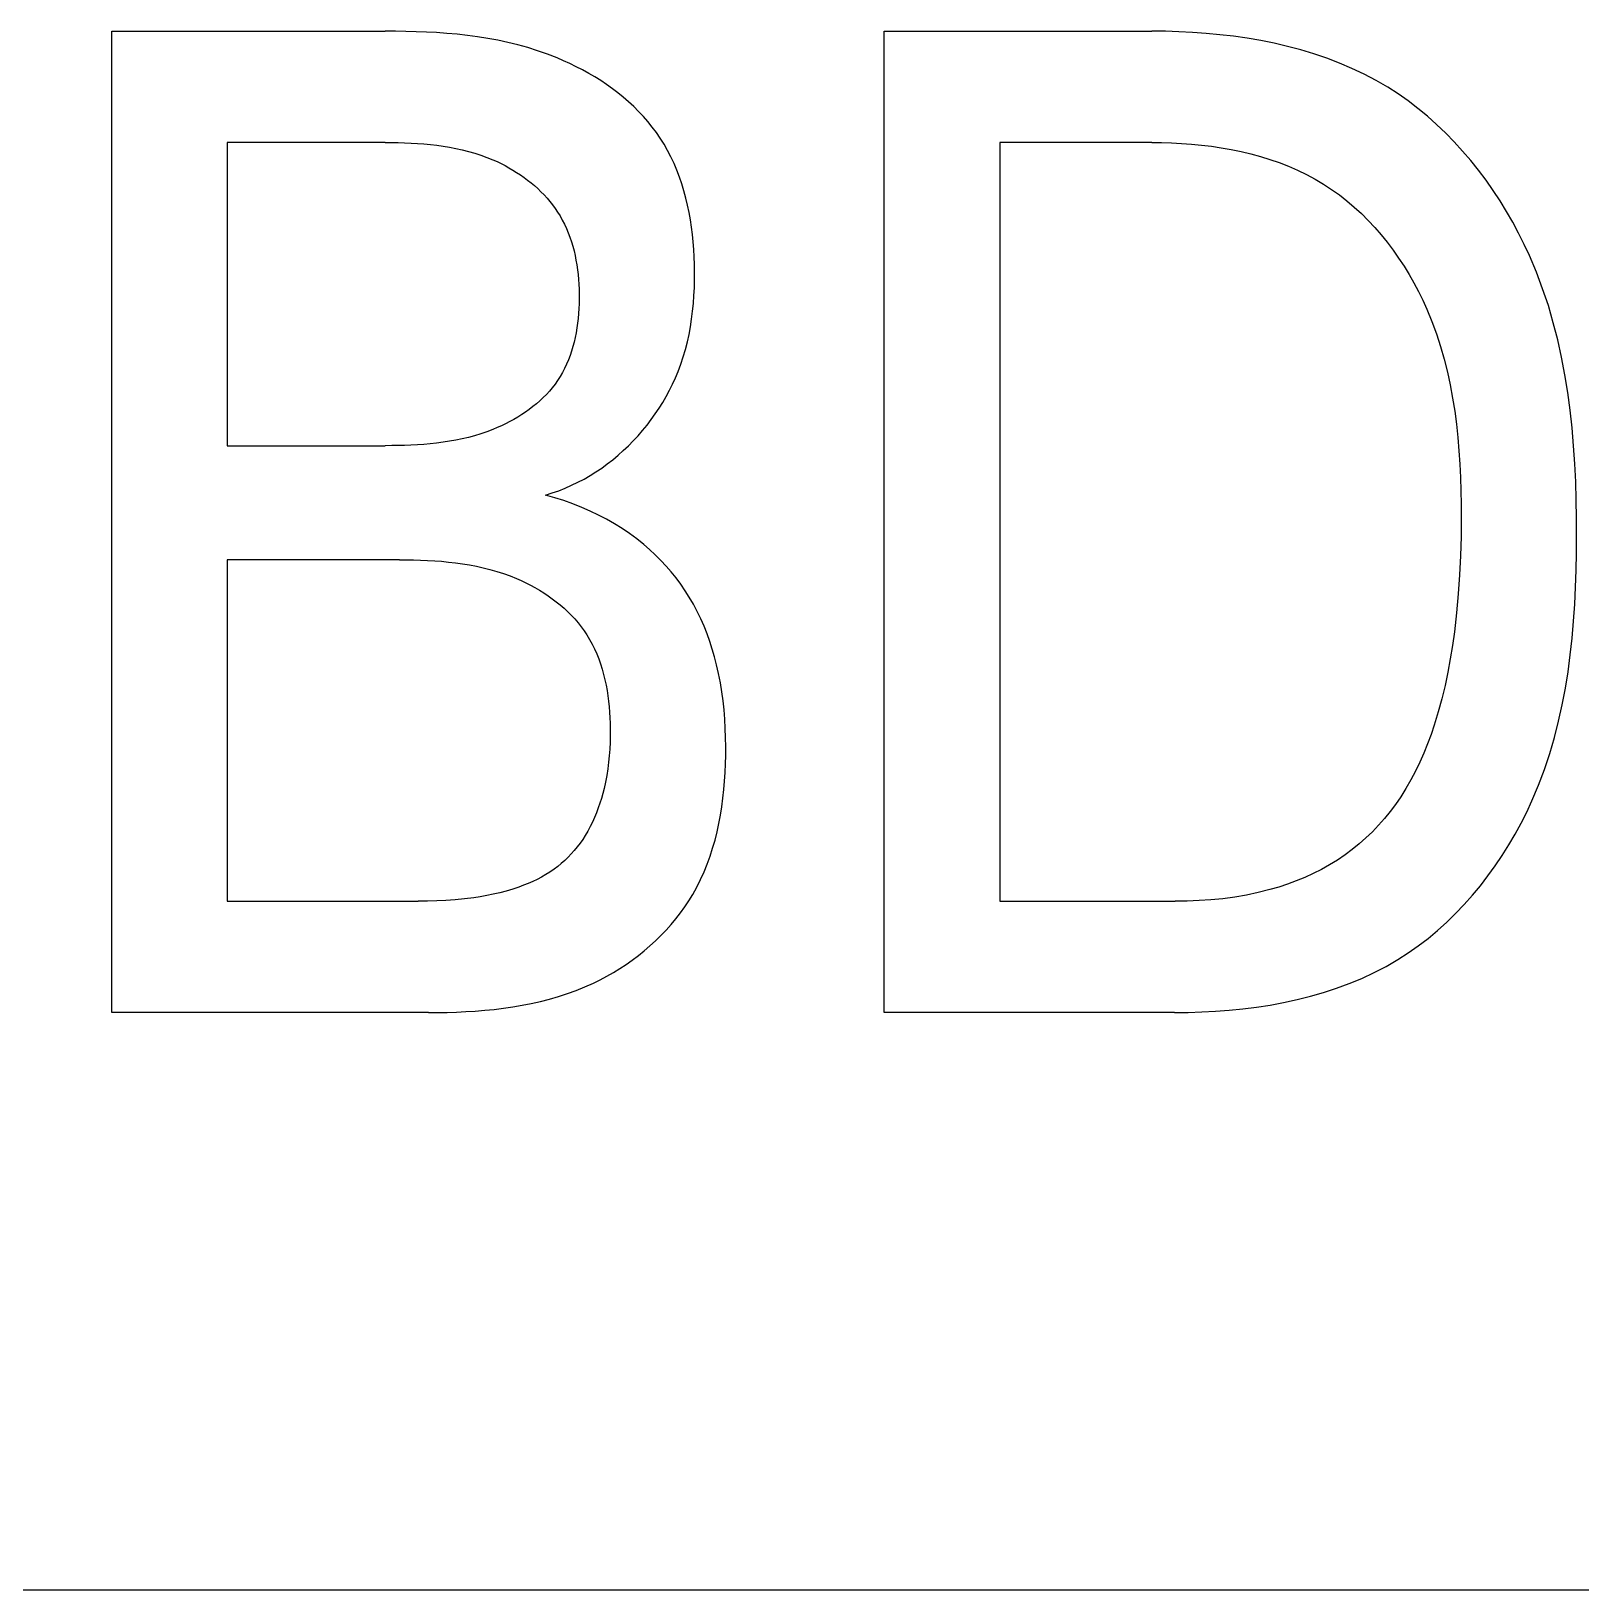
# Model space of a CAD drawing. Extents: x 10 to 952, y 6 to 232.
# Drawn here: x 770.36 to 772.32, y 146.897 to 148.87 of the extents above; entities that cross this region are included whole.
import ezdxf

# ---------------------------------------------------------------- set-up
doc = ezdxf.new("R2010")
doc.units = 0
doc.header["$LTSCALE"] = 5
doc.header["$MEASUREMENT"] = 0
doc.layers.get('0').update_dxf_attribs({"linetype": 'CONTINUOUS'})

msp = doc.modelspace()

# ---------------------------------------------------------------- linework, layer by layer
at = {"color": 7, "linetype": 'Continuous'}
for p, q in [((770.4618, 147.6275), (770.4618, 148.8696)), ((770.4618, 148.8696), (770.8078, 148.8696)), ((770.8208, 148.8696), (770.8078, 148.8696)), ((770.8337, 148.8694), (770.8208, 148.8696)), ((770.8467, 148.869), (770.8337, 148.8694)), ((770.8598, 148.8685), (770.8467, 148.869)), ((770.8728, 148.8678), (770.8598, 148.8685)), ((770.8858, 148.8668), (770.8728, 148.8678)), ((770.8987, 148.8657), (770.8858, 148.8668)), ((770.9117, 148.8642), (770.8987, 148.8657)), ((770.9246, 148.8625), (770.9117, 148.8642)), ((770.9374, 148.8604), (770.9246, 148.8625)), ((770.9502, 148.8581), (770.9374, 148.8604)), ((770.963, 148.8554), (770.9502, 148.8581)), ((770.9756, 148.8523), (770.963, 148.8554)), ((771.4392, 147.6275), (771.4392, 148.8696)), ((771.4392, 148.8696), (771.7776, 148.8696)), ((771.7948, 148.8695), (771.7776, 148.8696)), ((771.812, 148.869), (771.7948, 148.8695)), ((771.8292, 148.8681), (771.812, 148.869)), ((771.8465, 148.8669), (771.8292, 148.8681)), ((771.8638, 148.8652), (771.8465, 148.8669)), ((771.8811, 148.8632), (771.8638, 148.8652)), ((771.8984, 148.8607), (771.8811, 148.8632)), ((771.9155, 148.8577), (771.8984, 148.8607)), ((771.9325, 148.8543), (771.9155, 148.8577)), ((771.9495, 148.8504), (771.9325, 148.8543)), ((770.9882, 148.8488), (770.9756, 148.8523)), ((771.0006, 148.8449), (770.9882, 148.8488)), ((771.013, 148.8406), (771.0006, 148.8449)), ((771.0253, 148.8358), (771.013, 148.8406)), ((771.0334, 148.8323), (771.0253, 148.8358)), ((771.9662, 148.8459), (771.9495, 148.8504)), ((771.9827, 148.8409), (771.9662, 148.8459)), ((771.9991, 148.8354), (771.9827, 148.8409)), ((772.0151, 148.8293), (771.9991, 148.8354)), ((771.0415, 148.8286), (771.0334, 148.8323)), ((771.0495, 148.8247), (771.0415, 148.8286)), ((771.0574, 148.8206), (771.0495, 148.8247)), ((771.0652, 148.8162), (771.0574, 148.8206)), ((771.0729, 148.8117), (771.0652, 148.8162)), ((772.0309, 148.8225), (772.0151, 148.8293)), ((772.0464, 148.8152), (772.0309, 148.8225)), ((772.0615, 148.8072), (772.0464, 148.8152)), ((771.0805, 148.807), (771.0729, 148.8117)), ((771.0879, 148.802), (771.0805, 148.807)), ((771.0951, 148.7968), (771.0879, 148.802)), ((771.1022, 148.7915), (771.0951, 148.7968)), ((772.0763, 148.7986), (772.0615, 148.8072)), ((772.0893, 148.7902), (772.0763, 148.7986)), ((771.109, 148.7859), (771.1022, 148.7915)), ((771.1157, 148.7801), (771.109, 148.7859)), ((771.1222, 148.7742), (771.1157, 148.7801)), ((772.102, 148.7813), (772.0893, 148.7902)), ((772.1144, 148.7719), (772.102, 148.7813)), ((771.1284, 148.768), (771.1222, 148.7742)), ((771.1344, 148.7616), (771.1284, 148.768)), ((771.1401, 148.7551), (771.1344, 148.7616)), ((771.1456, 148.7483), (771.1401, 148.7551)), ((772.1265, 148.7619), (772.1144, 148.7719)), ((772.1381, 148.7516), (772.1265, 148.7619)), ((771.1508, 148.7414), (771.1456, 148.7483)), ((771.1557, 148.7343), (771.1508, 148.7414)), ((772.1495, 148.7407), (772.1381, 148.7516)), ((772.1604, 148.7295), (772.1495, 148.7407)), ((770.6079, 148.7288), (770.6079, 148.3449)), ((770.8078, 148.7288), (770.6079, 148.7288)), ((770.8078, 148.7288), (770.8159, 148.7287)), ((770.8159, 148.7287), (770.8241, 148.7286)), ((770.8241, 148.7286), (770.8322, 148.7284)), ((770.8322, 148.7284), (770.8404, 148.728)), ((770.8404, 148.728), (770.8486, 148.7276)), ((770.8486, 148.7276), (770.8568, 148.727)), ((770.8568, 148.727), (770.8649, 148.7262)), ((770.8649, 148.7262), (770.873, 148.7252)), ((770.873, 148.7252), (770.8811, 148.7241)), ((770.8811, 148.7241), (770.8892, 148.7228)), ((770.8892, 148.7228), (770.8972, 148.7212)), ((770.8972, 148.7212), (770.9052, 148.7195)), ((770.9052, 148.7195), (770.9131, 148.7175)), ((770.9131, 148.7175), (770.921, 148.7152)), ((770.921, 148.7152), (770.9287, 148.7127)), ((771.1606, 148.7265), (771.1557, 148.7343)), ((771.1651, 148.7186), (771.1606, 148.7265)), ((771.1693, 148.7104), (771.1651, 148.7186)), ((771.5853, 148.7288), (771.5853, 147.7683)), ((771.7776, 148.7288), (771.5853, 148.7288)), ((771.7776, 148.7288), (771.7901, 148.7287)), ((771.7901, 148.7287), (771.8027, 148.7283)), ((771.8027, 148.7283), (771.8152, 148.7276)), ((771.8152, 148.7276), (771.8279, 148.7267)), ((771.8279, 148.7267), (771.8405, 148.7255)), ((771.8405, 148.7255), (771.8531, 148.7239)), ((771.8531, 148.7239), (771.8656, 148.722)), ((771.8656, 148.722), (771.8781, 148.7198)), ((771.8781, 148.7198), (771.8906, 148.7173)), ((771.8906, 148.7173), (771.9029, 148.7143)), ((772.171, 148.7179), (772.1604, 148.7295)), ((772.1813, 148.7059), (772.171, 148.7179)), ((770.9287, 148.7127), (770.9365, 148.7099)), ((770.9365, 148.7099), (770.9441, 148.7068)), ((770.9441, 148.7068), (770.9492, 148.7045)), ((770.9492, 148.7045), (770.9543, 148.702)), ((770.9543, 148.702), (770.9593, 148.6995)), ((770.9593, 148.6995), (770.9643, 148.6968)), ((770.9643, 148.6968), (770.9692, 148.6939)), ((771.1732, 148.7021), (771.1693, 148.7104)), ((771.1768, 148.6937), (771.1732, 148.7021)), ((771.9029, 148.7143), (771.9151, 148.711)), ((771.9151, 148.711), (771.9271, 148.7073)), ((771.9271, 148.7073), (771.939, 148.7032)), ((771.939, 148.7032), (771.9507, 148.6987)), ((771.9507, 148.6987), (771.9622, 148.6937)), ((772.1911, 148.6936), (772.1813, 148.7059)), ((770.9692, 148.6939), (770.974, 148.6909)), ((770.974, 148.6909), (770.9787, 148.6878)), ((770.9787, 148.6878), (770.9834, 148.6846)), ((770.9834, 148.6846), (770.9879, 148.6812)), ((770.9879, 148.6812), (770.9923, 148.6777)), ((770.9923, 148.6777), (770.9966, 148.6741)), ((771.18, 148.685), (771.1768, 148.6937)), ((771.183, 148.6763), (771.18, 148.685)), ((771.1857, 148.6674), (771.183, 148.6763)), ((771.9622, 148.6937), (771.9734, 148.6883)), ((771.9734, 148.6883), (771.9844, 148.6824)), ((771.9844, 148.6824), (771.9951, 148.6761)), ((771.9951, 148.6761), (772.0052, 148.6694)), ((772.2006, 148.681), (772.1911, 148.6936)), ((772.2096, 148.668), (772.2006, 148.681)), ((770.9966, 148.6741), (771.0008, 148.6703)), ((771.0008, 148.6703), (771.0048, 148.6664)), ((771.0048, 148.6664), (771.0087, 148.6624)), ((771.0087, 148.6624), (771.0125, 148.6583)), ((771.0125, 148.6583), (771.0161, 148.6541)), ((771.1882, 148.6584), (771.1857, 148.6674)), ((771.1903, 148.6493), (771.1882, 148.6584)), ((772.0052, 148.6694), (772.015, 148.6624)), ((772.015, 148.6624), (772.0246, 148.6549)), ((772.2183, 148.6548), (772.2096, 148.668)), ((771.0161, 148.6541), (771.0195, 148.6498)), ((771.0195, 148.6498), (771.0228, 148.6453)), ((771.0228, 148.6453), (771.0258, 148.6407)), ((771.0258, 148.6407), (771.029, 148.6357)), ((771.1922, 148.6401), (771.1903, 148.6493)), ((771.1939, 148.6309), (771.1922, 148.6401)), ((772.0246, 148.6549), (772.0338, 148.647)), ((772.0338, 148.647), (772.0428, 148.6387)), ((772.0428, 148.6387), (772.0514, 148.6301)), ((772.2266, 148.6414), (772.2183, 148.6548)), ((772.2344, 148.6277), (772.2266, 148.6414)), ((771.029, 148.6357), (771.0318, 148.6305)), ((771.0318, 148.6305), (771.0345, 148.6252)), ((771.0345, 148.6252), (771.037, 148.6199)), ((771.037, 148.6199), (771.0393, 148.6144)), ((771.1953, 148.6216), (771.1939, 148.6309)), ((771.1965, 148.6122), (771.1953, 148.6216)), ((772.0514, 148.6301), (772.0598, 148.6212)), ((772.0598, 148.6212), (772.0678, 148.6119)), ((772.2418, 148.6138), (772.2344, 148.6277)), ((771.0393, 148.6144), (771.0414, 148.6088)), ((771.0414, 148.6088), (771.0433, 148.6031)), ((771.0433, 148.6031), (771.045, 148.5974)), ((771.045, 148.5974), (771.0466, 148.5915)), ((771.1974, 148.6028), (771.1965, 148.6122)), ((771.1982, 148.5934), (771.1974, 148.6028)), ((772.0678, 148.6119), (772.0756, 148.6024)), ((772.0756, 148.6024), (772.083, 148.5925)), ((772.2489, 148.5998), (772.2418, 148.6138)), ((772.2555, 148.5856), (772.2489, 148.5998)), ((771.0466, 148.5915), (771.0479, 148.5857)), ((771.0479, 148.5857), (771.0491, 148.5797)), ((771.0491, 148.5797), (771.0501, 148.5737)), ((771.1987, 148.5839), (771.1982, 148.5934)), ((771.1991, 148.5745), (771.1987, 148.5839)), ((772.083, 148.5925), (772.09, 148.5825)), ((772.09, 148.5825), (772.0968, 148.5721)), ((772.2643, 148.5647), (772.2555, 148.5856)), ((771.0501, 148.5737), (771.051, 148.5676)), ((771.051, 148.5676), (771.0517, 148.5615)), ((771.0517, 148.5615), (771.0523, 148.5554)), ((771.1992, 148.565), (771.1991, 148.5745)), ((771.1992, 148.555), (771.1992, 148.565)), ((772.0968, 148.5721), (772.1032, 148.5616)), ((772.1032, 148.5616), (772.1093, 148.5509)), ((772.2722, 148.5435), (772.2643, 148.5647)), ((771.0523, 148.5554), (771.0527, 148.5493)), ((771.0527, 148.5493), (771.053, 148.5431)), ((771.053, 148.5431), (771.0531, 148.5369)), ((771.1984, 148.535), (771.1989, 148.5449)), ((771.1989, 148.5449), (771.1992, 148.555)), ((772.1093, 148.5509), (772.1151, 148.5401)), ((772.1151, 148.5401), (772.1205, 148.529)), ((772.2794, 148.5222), (772.2722, 148.5435)), ((771.0527, 148.5184), (771.0523, 148.5122)), ((771.053, 148.5245), (771.0527, 148.5184)), ((771.0531, 148.5307), (771.053, 148.5245)), ((771.0531, 148.5369), (771.0531, 148.5307)), ((771.1967, 148.5152), (771.1977, 148.525)), ((771.1977, 148.525), (771.1984, 148.535)), ((772.1205, 148.529), (772.1256, 148.5179)), ((772.1256, 148.5179), (772.132, 148.5023)), ((772.2857, 148.5006), (772.2794, 148.5222)), ((771.0511, 148.5001), (771.0502, 148.494)), ((771.0518, 148.5061), (771.0511, 148.5001)), ((771.0523, 148.5122), (771.0518, 148.5061)), ((771.1939, 148.4956), (771.1954, 148.5053)), ((771.1954, 148.5053), (771.1967, 148.5152)), ((772.132, 148.5023), (772.1378, 148.4865)), ((772.2913, 148.4788), (772.2857, 148.5006)), ((771.0481, 148.4821), (771.0467, 148.4762)), ((771.0492, 148.488), (771.0481, 148.4821)), ((771.0502, 148.494), (771.0492, 148.488)), ((771.19, 148.4763), (771.1921, 148.4859)), ((771.1921, 148.4859), (771.1939, 148.4956)), ((772.1378, 148.4865), (772.143, 148.4705)), ((772.2962, 148.4568), (772.2913, 148.4788)), ((771.0416, 148.459), (771.0395, 148.4535)), ((771.0435, 148.4647), (771.0416, 148.459)), ((771.0452, 148.4704), (771.0435, 148.4647)), ((771.0467, 148.4762), (771.0452, 148.4704)), ((771.1848, 148.4574), (771.1875, 148.4668)), ((771.1875, 148.4668), (771.19, 148.4763)), ((772.143, 148.4705), (772.1476, 148.4544)), ((771.0347, 148.4427), (771.032, 148.4375)), ((771.0372, 148.448), (771.0347, 148.4427)), ((771.0395, 148.4535), (771.0372, 148.448)), ((771.1749, 148.4309), (771.1783, 148.4389)), ((771.1783, 148.4389), (771.1817, 148.4481)), ((771.1817, 148.4481), (771.1848, 148.4574)), ((772.1476, 148.4544), (772.1517, 148.4382)), ((772.3004, 148.4347), (772.2962, 148.4568)), ((771.0226, 148.4229), (771.0191, 148.4184)), ((771.0258, 148.4275), (771.0226, 148.4229)), ((771.029, 148.4324), (771.0258, 148.4275)), ((771.032, 148.4375), (771.029, 148.4324)), ((771.1675, 148.4151), (771.1713, 148.423)), ((771.1713, 148.423), (771.1749, 148.4309)), ((772.1517, 148.4382), (772.1552, 148.4218)), ((772.1552, 148.4218), (772.1583, 148.4053)), ((772.304, 148.4123), (772.3004, 148.4347)), ((771.0034, 148.4019), (770.9991, 148.3981)), ((771.0076, 148.4058), (771.0034, 148.4019)), ((771.0116, 148.4099), (771.0076, 148.4058)), ((771.0155, 148.4141), (771.0116, 148.4099)), ((771.0191, 148.4184), (771.0155, 148.4141)), ((771.1543, 148.3924), (771.1589, 148.3998)), ((771.1589, 148.3998), (771.1633, 148.4074)), ((771.1633, 148.4074), (771.1675, 148.4151)), ((772.1583, 148.4053), (772.1609, 148.3887)), ((772.307, 148.3899), (772.304, 148.4123)), ((770.9754, 148.3812), (770.9704, 148.3782)), ((770.9804, 148.3843), (770.9754, 148.3812)), ((770.9853, 148.3875), (770.9804, 148.3843)), ((770.99, 148.3909), (770.9853, 148.3875)), ((770.9946, 148.3944), (770.99, 148.3909)), ((770.9991, 148.3981), (770.9946, 148.3944)), ((771.1443, 148.3779), (771.1494, 148.3851)), ((771.1494, 148.3851), (771.1543, 148.3924)), ((772.1609, 148.3887), (772.1631, 148.372)), ((772.3094, 148.3674), (772.307, 148.3899)), ((770.9286, 148.36), (770.9208, 148.3576)), ((770.9364, 148.3627), (770.9286, 148.36)), ((770.9441, 148.3656), (770.9364, 148.3627)), ((770.9494, 148.3678), (770.9441, 148.3656)), ((770.9548, 148.3702), (770.9494, 148.3678)), ((770.9601, 148.3727), (770.9548, 148.3702)), ((770.9653, 148.3754), (770.9601, 148.3727)), ((770.9704, 148.3782), (770.9653, 148.3754)), ((771.1276, 148.3575), (771.1334, 148.3641)), ((771.1334, 148.3641), (771.139, 148.3709)), ((771.139, 148.3709), (771.1443, 148.3779)), ((772.1631, 148.372), (772.1649, 148.3553)), ((772.3114, 148.3447), (772.3094, 148.3674)), ((770.6079, 148.3449), (770.8078, 148.3449)), ((770.8159, 148.345), (770.8078, 148.3449)), ((770.824, 148.3451), (770.8159, 148.345)), ((770.8322, 148.3453), (770.824, 148.3451)), ((770.8403, 148.3456), (770.8322, 148.3453)), ((770.8485, 148.3461), (770.8403, 148.3456)), ((770.8566, 148.3466), (770.8485, 148.3461)), ((770.8647, 148.3473), (770.8566, 148.3466)), ((770.8728, 148.3482), (770.8647, 148.3473)), ((770.8809, 148.3493), (770.8728, 148.3482)), ((770.8889, 148.3505), (770.8809, 148.3493)), ((770.897, 148.352), (770.8889, 148.3505)), ((770.9049, 148.3536), (770.897, 148.352)), ((770.9129, 148.3555), (770.9049, 148.3536)), ((770.9208, 148.3576), (770.9129, 148.3555)), ((771.109, 148.3387), (771.1154, 148.3447)), ((771.1154, 148.3447), (771.1216, 148.351)), ((771.1216, 148.351), (771.1276, 148.3575)), ((772.1649, 148.3553), (772.1663, 148.3385)), ((772.3129, 148.322), (772.3114, 148.3447)), ((771.0816, 148.3167), (771.0887, 148.3218)), ((771.0887, 148.3218), (771.0957, 148.3272)), ((771.0957, 148.3272), (771.1025, 148.3329)), ((771.1025, 148.3329), (771.109, 148.3387)), ((772.1663, 148.3385), (772.1674, 148.3217)), ((772.1674, 148.3217), (772.1682, 148.3048)), ((772.314, 148.2992), (772.3129, 148.322)), ((771.0515, 148.2986), (771.0593, 148.3027)), ((771.0593, 148.3027), (771.0669, 148.3071)), ((771.0669, 148.3071), (771.0743, 148.3118)), ((771.0743, 148.3118), (771.0816, 148.3167)), ((772.1682, 148.3048), (772.1687, 148.2879)), ((771.0107, 148.2824), (771.0191, 148.2851)), ((771.0223, 148.2791), (771.0107, 148.2824)), ((771.0191, 148.2851), (771.0274, 148.288)), ((771.0274, 148.288), (771.0356, 148.2912)), ((771.0356, 148.2912), (771.0436, 148.2948)), ((771.0436, 148.2948), (771.0515, 148.2986)), ((772.1687, 148.2879), (772.169, 148.2711)), ((772.3147, 148.2763), (772.314, 148.2992)), ((771.0338, 148.2754), (771.0223, 148.2791)), ((771.0452, 148.2714), (771.0338, 148.2754)), ((771.0565, 148.2669), (771.0452, 148.2714)), ((771.0671, 148.2622), (771.0565, 148.2669)), ((771.0775, 148.2572), (771.0671, 148.2622)), ((772.169, 148.2711), (772.1691, 148.2543)), ((772.3151, 148.2534), (772.3147, 148.2763)), ((771.0878, 148.2518), (771.0775, 148.2572)), ((771.0979, 148.2461), (771.0878, 148.2518)), ((771.1075, 148.2401), (771.0979, 148.2461)), ((772.1691, 148.2543), (772.1689, 148.2299)), ((772.3152, 148.2305), (772.3151, 148.2534)), ((771.1169, 148.2337), (771.1075, 148.2401)), ((771.126, 148.227), (771.1169, 148.2337)), ((771.1349, 148.2199), (771.126, 148.227)), ((772.1689, 148.2299), (772.1682, 148.2057)), ((772.315, 148.2089), (772.3152, 148.2305)), ((771.1423, 148.2135), (771.1349, 148.2199)), ((771.1495, 148.2068), (771.1423, 148.2135)), ((771.1565, 148.1998), (771.1495, 148.2068)), ((772.1682, 148.2057), (772.1671, 148.1815)), ((772.3146, 148.1873), (772.315, 148.2089)), ((770.6079, 148.2006), (770.6079, 147.7683)), ((770.826, 148.2006), (770.6079, 148.2006)), ((770.826, 148.2006), (770.8348, 148.2005)), ((770.8348, 148.2005), (770.8437, 148.2004)), ((770.8437, 148.2004), (770.8525, 148.2001)), ((770.8525, 148.2001), (770.8614, 148.1998)), ((770.8614, 148.1998), (770.8703, 148.1992)), ((770.8703, 148.1992), (770.8791, 148.1986)), ((770.8791, 148.1986), (770.888, 148.1977)), ((770.888, 148.1977), (770.8968, 148.1967)), ((770.8968, 148.1967), (770.9056, 148.1955)), ((770.9056, 148.1955), (770.9143, 148.1941)), ((770.9143, 148.1941), (770.9231, 148.1924)), ((770.9231, 148.1924), (770.9317, 148.1905)), ((770.9317, 148.1905), (770.9403, 148.1883)), ((770.9403, 148.1883), (770.9489, 148.1859)), ((770.9489, 148.1859), (770.9573, 148.1832)), ((770.9573, 148.1832), (770.9657, 148.1801)), ((771.1632, 148.1926), (771.1565, 148.1998)), ((771.1696, 148.1852), (771.1632, 148.1926)), ((771.1758, 148.1775), (771.1696, 148.1852)), ((772.3139, 148.1657), (772.3146, 148.1873)), ((770.9657, 148.1801), (770.974, 148.1768)), ((770.974, 148.1768), (770.9799, 148.1742)), ((770.9799, 148.1742), (770.9858, 148.1714)), ((770.9858, 148.1714), (770.9915, 148.1685)), ((770.9915, 148.1685), (770.9972, 148.1654)), ((770.9972, 148.1654), (771.0028, 148.1621)), ((771.1816, 148.1696), (771.1758, 148.1775)), ((771.1872, 148.1614), (771.1816, 148.1696)), ((772.1671, 148.1815), (772.1655, 148.1574)), ((772.3129, 148.1442), (772.3139, 148.1657)), ((771.0028, 148.1621), (771.0083, 148.1587)), ((771.0083, 148.1587), (771.0137, 148.1551)), ((771.0137, 148.1551), (771.019, 148.1513)), ((771.019, 148.1513), (771.0241, 148.1474)), ((771.0241, 148.1474), (771.0291, 148.1434)), ((771.0291, 148.1434), (771.034, 148.1392)), ((771.1925, 148.1531), (771.1872, 148.1614)), ((771.1976, 148.1442), (771.1925, 148.1531)), ((771.2025, 148.1352), (771.1976, 148.1442)), ((772.1655, 148.1574), (772.1633, 148.1333)), ((772.3114, 148.1227), (772.3129, 148.1442)), ((771.034, 148.1392), (771.0387, 148.1348)), ((771.0387, 148.1348), (771.0432, 148.1303)), ((771.0432, 148.1303), (771.0475, 148.1256)), ((771.0475, 148.1256), (771.0517, 148.1208)), ((771.2069, 148.1259), (771.2025, 148.1352)), ((771.2111, 148.1165), (771.2069, 148.1259)), ((772.1633, 148.1333), (772.1606, 148.1093)), ((771.0517, 148.1208), (771.0556, 148.1158)), ((771.0556, 148.1158), (771.0594, 148.1107)), ((771.0594, 148.1107), (771.0629, 148.1055)), ((771.0629, 148.1055), (771.0664, 148.0997)), ((771.2149, 148.1069), (771.2111, 148.1165)), ((771.2184, 148.0973), (771.2149, 148.1069)), ((772.1606, 148.1093), (772.1582, 148.0922)), ((772.3096, 148.1013), (772.3114, 148.1227)), ((771.0664, 148.0997), (771.0696, 148.0937)), ((771.0696, 148.0937), (771.0726, 148.0877)), ((771.0726, 148.0877), (771.0754, 148.0814)), ((771.2216, 148.0875), (771.2184, 148.0973)), ((771.2245, 148.0777), (771.2216, 148.0875)), ((772.1582, 148.0922), (772.1554, 148.0752)), ((772.3072, 148.0801), (772.3096, 148.1013)), ((771.0754, 148.0814), (771.0779, 148.0751)), ((771.0779, 148.0751), (771.0801, 148.0687)), ((771.0801, 148.0687), (771.0822, 148.0621)), ((771.2271, 148.0677), (771.2245, 148.0777)), ((771.2296, 148.0564), (771.2271, 148.0677)), ((772.1554, 148.0752), (772.1523, 148.0582)), ((772.3044, 148.0589), (772.3072, 148.0801)), ((771.0822, 148.0621), (771.084, 148.0555)), ((771.084, 148.0555), (771.0857, 148.0488)), ((771.0857, 148.0488), (771.0871, 148.042)), ((771.2318, 148.045), (771.2296, 148.0564)), ((771.2337, 148.0336), (771.2318, 148.045)), ((772.1523, 148.0582), (772.1487, 148.0413)), ((772.301, 148.0379), (772.3044, 148.0589)), ((771.0871, 148.042), (771.0884, 148.0352)), ((771.0884, 148.0352), (771.0894, 148.0283)), ((771.0894, 148.0283), (771.0903, 148.0214)), ((771.2352, 148.0221), (771.2337, 148.0336)), ((772.1487, 148.0413), (772.1447, 148.0245)), ((772.297, 148.017), (772.301, 148.0379)), ((771.0903, 148.0214), (771.091, 148.0144)), ((771.091, 148.0144), (771.0916, 148.0075)), ((771.0916, 148.0075), (771.092, 148.0005)), ((771.2365, 148.0105), (771.2352, 148.0221)), ((771.2374, 147.9989), (771.2365, 148.0105)), ((772.1402, 148.0079), (772.1351, 147.9913)), ((772.1447, 148.0245), (772.1402, 148.0079)), ((772.2924, 147.9962), (772.297, 148.017)), ((771.092, 148.0005), (771.0923, 147.9936)), ((771.0923, 147.9936), (771.0925, 147.9866)), ((771.0925, 147.9866), (771.0925, 147.9781)), ((771.238, 147.9872), (771.2374, 147.9989)), ((771.2384, 147.9755), (771.238, 147.9872)), ((772.1351, 147.9913), (772.131, 147.9794)), ((772.2872, 147.9756), (772.2924, 147.9962)), ((771.0923, 147.9695), (771.0919, 147.961)), ((771.0925, 147.9781), (771.0923, 147.9695)), ((771.2386, 147.9638), (771.2384, 147.9755)), ((772.1267, 147.9676), (772.122, 147.9559)), ((772.131, 147.9794), (772.1267, 147.9676)), ((772.2812, 147.9553), (772.2872, 147.9756)), ((771.0912, 147.9526), (771.0904, 147.9442)), ((771.0919, 147.961), (771.0912, 147.9526)), ((771.2383, 147.9421), (771.2385, 147.9529)), ((771.2385, 147.9529), (771.2386, 147.9638)), ((772.122, 147.9559), (772.1169, 147.9444)), ((772.2745, 147.9351), (772.2812, 147.9553)), ((771.088, 147.9275), (771.0864, 147.9192)), ((771.0893, 147.9358), (771.088, 147.9275)), ((771.0904, 147.9442), (771.0893, 147.9358)), ((771.2371, 147.9204), (771.2378, 147.9313)), ((771.2378, 147.9313), (771.2383, 147.9421)), ((772.1115, 147.933), (772.1056, 147.9219)), ((772.1169, 147.9444), (772.1115, 147.933)), ((772.267, 147.9152), (772.2745, 147.9351)), ((771.0846, 147.9109), (771.083, 147.9047)), ((771.0864, 147.9192), (771.0846, 147.9109)), ((771.235, 147.8988), (771.2362, 147.9096)), ((771.2362, 147.9096), (771.2371, 147.9204)), ((772.0993, 147.911), (772.0926, 147.9004)), ((772.1056, 147.9219), (772.0993, 147.911)), ((772.2587, 147.8955), (772.267, 147.9152)), ((771.0794, 147.8924), (771.0773, 147.8864)), ((771.0813, 147.8986), (771.0794, 147.8924)), ((771.083, 147.9047), (771.0813, 147.8986)), ((771.2319, 147.8774), (771.2336, 147.888)), ((771.2336, 147.888), (771.235, 147.8988)), ((772.0862, 147.891), (772.0793, 147.8819)), ((772.0926, 147.9004), (772.0862, 147.891)), ((772.252, 147.8813), (772.2587, 147.8955)), ((771.07, 147.8686), (771.0672, 147.8628)), ((771.0726, 147.8744), (771.07, 147.8686)), ((771.0751, 147.8803), (771.0726, 147.8744)), ((771.0773, 147.8864), (771.0751, 147.8803)), ((771.2276, 147.8562), (771.2299, 147.8667)), ((771.2299, 147.8667), (771.2319, 147.8774)), ((772.0722, 147.8731), (772.0646, 147.8646)), ((772.0793, 147.8819), (772.0722, 147.8731)), ((772.2375, 147.8534), (772.245, 147.8673)), ((772.245, 147.8673), (772.252, 147.8813)), ((771.0608, 147.8517), (771.0577, 147.8467)), ((771.0641, 147.8572), (771.0608, 147.8517)), ((771.0672, 147.8628), (771.0641, 147.8572)), ((771.225, 147.8458), (771.2276, 147.8562)), ((772.0486, 147.8485), (772.0401, 147.8409)), ((772.0568, 147.8564), (772.0486, 147.8485)), ((772.0646, 147.8646), (772.0568, 147.8564)), ((772.2295, 147.8398), (772.2375, 147.8534)), ((771.0431, 147.8283), (771.0391, 147.824)), ((771.047, 147.8327), (771.0431, 147.8283)), ((771.0507, 147.8372), (771.047, 147.8327)), ((771.0543, 147.8419), (771.0507, 147.8372)), ((771.0577, 147.8467), (771.0543, 147.8419)), ((771.2187, 147.8253), (771.222, 147.8355)), ((771.222, 147.8355), (771.225, 147.8458)), ((772.0313, 147.8338), (772.0222, 147.827)), ((772.0401, 147.8409), (772.0313, 147.8338)), ((772.2211, 147.8264), (772.2295, 147.8398)), ((771.0213, 147.8088), (771.0162, 147.8053)), ((771.026, 147.8123), (771.0213, 147.8088)), ((771.0305, 147.816), (771.026, 147.8123)), ((771.0349, 147.82), (771.0305, 147.816)), ((771.0391, 147.824), (771.0349, 147.82)), ((771.2111, 147.8054), (771.2151, 147.8153)), ((771.2151, 147.8153), (771.2187, 147.8253)), ((771.9923, 147.8086), (771.9819, 147.8033)), ((772.0026, 147.8143), (771.9923, 147.8086)), ((772.0125, 147.8204), (772.0026, 147.8143)), ((772.0222, 147.827), (772.0125, 147.8204)), ((772.203, 147.8005), (772.2123, 147.8133)), ((772.2123, 147.8133), (772.2211, 147.8264)), ((770.9828, 147.7885), (770.977, 147.7863)), ((770.9886, 147.7908), (770.9828, 147.7885)), ((770.9943, 147.7933), (770.9886, 147.7908)), ((771, 147.796), (770.9943, 147.7933)), ((771.0055, 147.7989), (771, 147.796)), ((771.0109, 147.802), (771.0055, 147.7989)), ((771.0162, 147.8053), (771.0109, 147.802)), ((771.202, 147.7862), (771.2067, 147.7957)), ((771.2067, 147.7957), (771.2111, 147.8054)), ((771.9494, 147.79), (771.9383, 147.7863)), ((771.9604, 147.794), (771.9494, 147.79)), ((771.9712, 147.7985), (771.9604, 147.794)), ((771.9819, 147.8033), (771.9712, 147.7985)), ((772.1833, 147.7759), (772.1934, 147.788)), ((772.1934, 147.788), (772.203, 147.8005)), ((770.6079, 147.7683), (770.8494, 147.7683)), ((770.8612, 147.7684), (770.8494, 147.7683)), ((770.8729, 147.7688), (770.8612, 147.7684)), ((770.8846, 147.7693), (770.8729, 147.7688)), ((770.8963, 147.7702), (770.8846, 147.7693)), ((770.908, 147.7713), (770.8963, 147.7702)), ((770.9197, 147.7728), (770.908, 147.7713)), ((770.928, 147.7741), (770.9197, 147.7728)), ((770.9363, 147.7755), (770.928, 147.7741)), ((770.9445, 147.7772), (770.9363, 147.7755)), ((770.9527, 147.7791), (770.9445, 147.7772)), ((770.9609, 147.7812), (770.9527, 147.7791)), ((770.969, 147.7836), (770.9609, 147.7812)), ((770.977, 147.7863), (770.969, 147.7836)), ((771.1867, 147.7611), (771.1919, 147.7689)), ((771.1919, 147.7689), (771.1968, 147.7769)), ((771.1968, 147.7769), (771.202, 147.7862)), ((771.5853, 147.7683), (771.8072, 147.7683)), ((771.8223, 147.7685), (771.8072, 147.7683)), ((771.8374, 147.7691), (771.8223, 147.7685)), ((771.8525, 147.7701), (771.8374, 147.7691)), ((771.8676, 147.7716), (771.8525, 147.7701)), ((771.8826, 147.7736), (771.8676, 147.7716)), ((771.8975, 147.7762), (771.8826, 147.7736)), ((771.9123, 147.7793), (771.8975, 147.7762)), ((771.927, 147.783), (771.9123, 147.7793)), ((771.9383, 147.7863), (771.927, 147.783)), ((772.1729, 147.7641), (772.1833, 147.7759)), ((771.1754, 147.746), (771.1812, 147.7535)), ((771.1812, 147.7535), (771.1867, 147.7611)), ((772.1508, 147.7418), (772.162, 147.7527)), ((772.162, 147.7527), (772.1729, 147.7641)), ((771.1565, 147.7249), (771.163, 147.7317)), ((771.163, 147.7317), (771.1694, 147.7388)), ((771.1694, 147.7388), (771.1754, 147.746)), ((772.1272, 147.7213), (772.1392, 147.7313)), ((772.1392, 147.7313), (772.1508, 147.7418)), ((771.1354, 147.7056), (771.1427, 147.7118)), ((771.1427, 147.7118), (771.1497, 147.7182)), ((771.1497, 147.7182), (771.1565, 147.7249)), ((772.1021, 147.7029), (772.1148, 147.7118)), ((772.1148, 147.7118), (772.1272, 147.7213)), ((771.1126, 147.6884), (771.1204, 147.6939)), ((771.1204, 147.6939), (771.128, 147.6996)), ((771.128, 147.6996), (771.1354, 147.7056)), ((772.0742, 147.6859), (772.0891, 147.6945)), ((772.0891, 147.6945), (772.1021, 147.7029)), ((771.0798, 147.669), (771.0882, 147.6735)), ((771.0882, 147.6735), (771.0965, 147.6782)), ((771.0965, 147.6782), (771.1046, 147.6832)), ((771.1046, 147.6832), (771.1126, 147.6884)), ((772.0276, 147.6641), (772.0435, 147.6707)), ((772.0435, 147.6707), (772.059, 147.678)), ((772.059, 147.678), (772.0742, 147.6859)), ((771.027, 147.6477), (771.0383, 147.6514)), ((771.0383, 147.6514), (771.0495, 147.6555)), ((771.0495, 147.6555), (771.0605, 147.6599)), ((771.0605, 147.6599), (771.0714, 147.6648)), ((771.0714, 147.6648), (771.0798, 147.669)), ((771.9783, 147.648), (771.995, 147.6528)), ((771.995, 147.6528), (772.0114, 147.6582)), ((772.0114, 147.6582), (772.0276, 147.6641)), ((770.9217, 147.6294), (770.9336, 147.6303)), ((770.9336, 147.6303), (770.9455, 147.6315)), ((770.9455, 147.6315), (770.9573, 147.6329)), ((770.9573, 147.6329), (770.9691, 147.6346)), ((770.9691, 147.6346), (770.9808, 147.6366)), ((770.9808, 147.6366), (770.9925, 147.6389)), ((770.9925, 147.6389), (771.0041, 147.6415)), ((771.0041, 147.6415), (771.0156, 147.6444)), ((771.0156, 147.6444), (771.027, 147.6477)), ((771.8581, 147.6291), (771.8754, 147.6304)), ((771.8754, 147.6304), (771.8928, 147.6321)), ((771.8928, 147.6321), (771.9101, 147.6343)), ((771.9101, 147.6343), (771.9273, 147.637)), ((771.9273, 147.637), (771.9445, 147.6402)), ((771.9445, 147.6402), (771.9615, 147.6438)), ((771.9615, 147.6438), (771.9783, 147.648)), ((770.8623, 147.6275), (770.4618, 147.6275)), ((770.8623, 147.6275), (770.8741, 147.6275)), ((770.8741, 147.6275), (770.886, 147.6277)), ((770.886, 147.6277), (770.8979, 147.6281)), ((770.8979, 147.6281), (770.9098, 147.6286)), ((770.9098, 147.6286), (770.9217, 147.6294)), ((771.8064, 147.6275), (771.4392, 147.6275)), ((771.8064, 147.6275), (771.8236, 147.6276)), ((771.8236, 147.6276), (771.8408, 147.6282)), ((771.8408, 147.6282), (771.8581, 147.6291)), ((769.1338, 146.8968), (779.3635, 146.8968))]:
    msp.add_line(p, q, dxfattribs=at)

doc.saveas('drawing.dxf')
